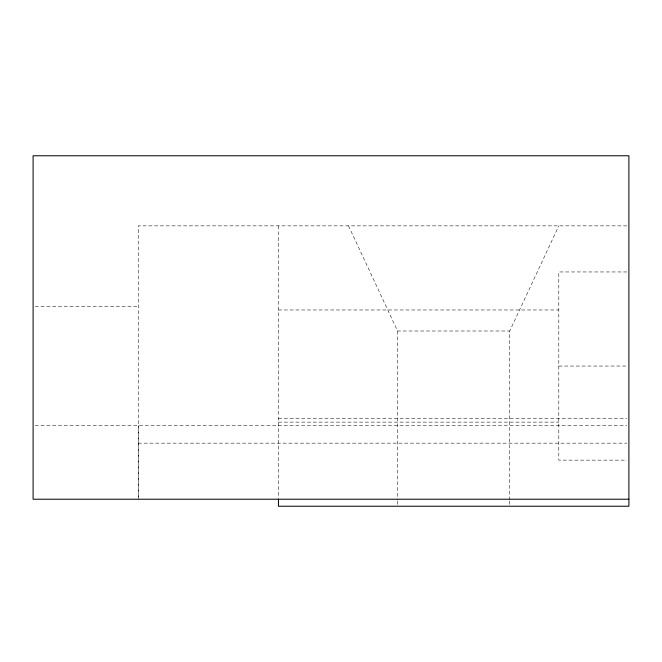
<?xml version="1.0" encoding="UTF-8"?>
<svg xmlns="http://www.w3.org/2000/svg" width="662" height="662" viewBox="0 0 662 662"><rect width="100%" height="100%" fill="white"/><g stroke="black" fill="none" stroke-linecap="round" stroke-linejoin="round"><path stroke-width="0.5" stroke-dasharray="3.31 2.48" d="M509.74 500.05L509.74 331L558.802 225.858M626.831 225.858L138.242 225.858L138.242 499.222L138.242 425.625M626.84 271.958L558.802 271.958L558.802 460.14L626.84 460.14M35.16 306.465L138.242 306.465M278.429 309.973L558.802 309.973M348.526 225.858L397.589 331L509.74 331M558.802 366.045L626.84 366.045M278.429 418.616L626.831 418.616M278.429 422.124L558.802 422.124M35.16 425.625L626.831 425.625M138.242 443.151L626.831 443.151M509.74 501.084L509.74 506.231M397.589 331L397.589 500.05M397.589 501.084L397.589 506.231M278.429 225.858L278.429 497.989"/><path stroke-width="0.99" d="M628.9 499.222L33.1 499.222L33.1 155.769L628.9 155.769L628.9 506.231L278.429 506.231L278.429 499.016"/></g></svg>
